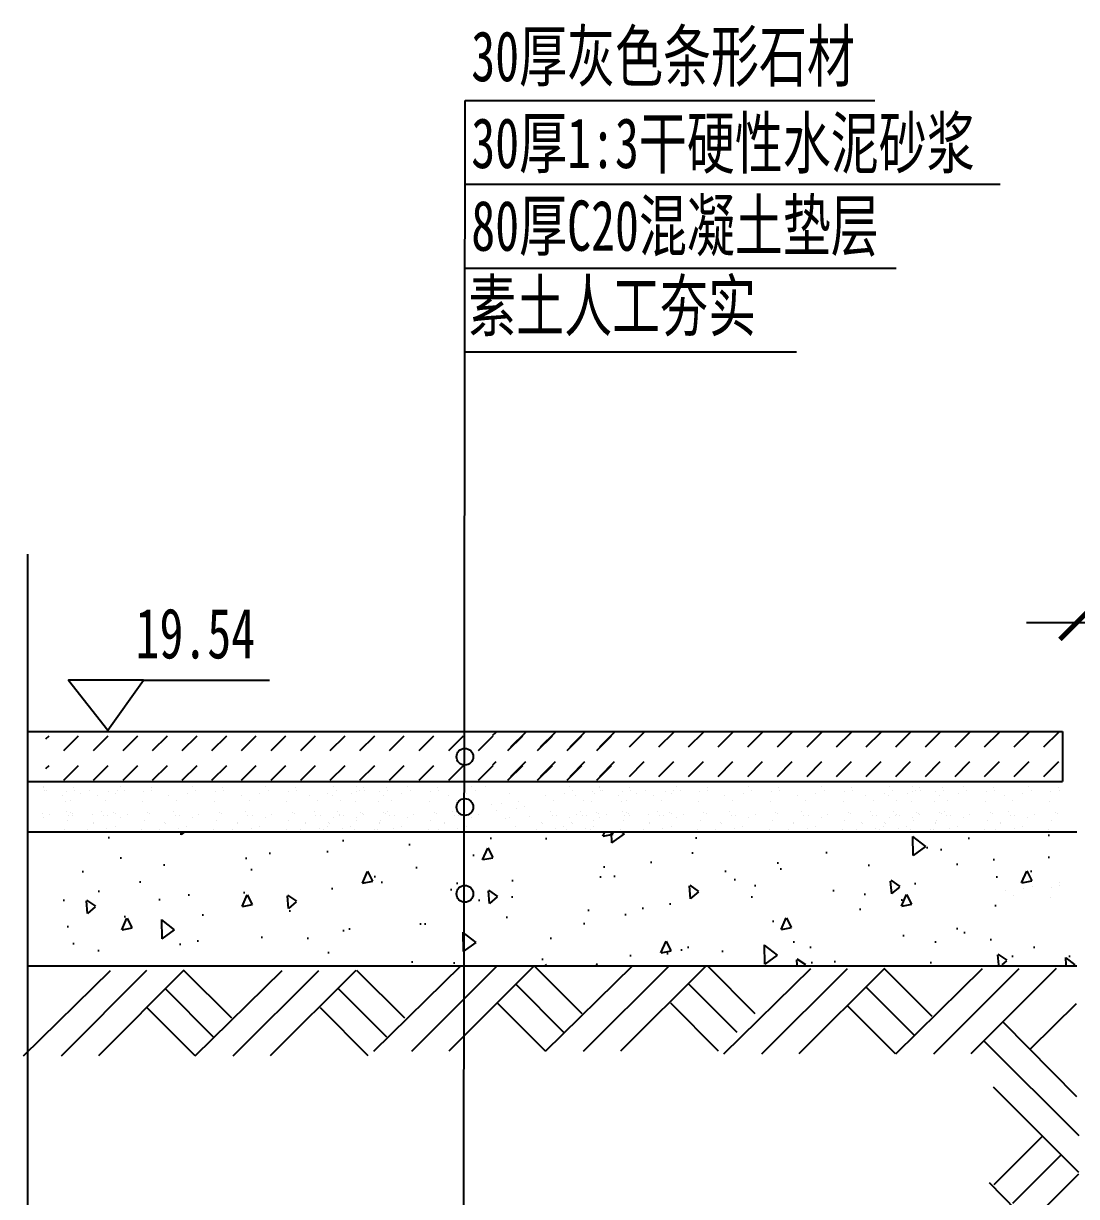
# Model space of a CAD drawing. Extents: x -1852 to 2348, y -1632 to 4031.
# Drawn here: x -1176 to -548, y 3293 to 3993 of the extents above; entities that cross this region are included whole.
import ezdxf

# ---------------------------------------------------------------- set-up
doc = ezdxf.new("R2010")
doc.units = 0
doc.header["$MEASUREMENT"] = 0
doc.layers.get('0').update_dxf_attribs({"linetype": 'CONTINUOUS'})
for name, color, linetype in [('LEVEL', 2, 'CONTINUOUS'), ('STAIR', 140, 'CONTINUOUS'), ('TEXT', 41, 'CONTINUOUS')]:
    doc.layers.add(name, color=color, linetype=linetype)
doc.styles.add('STYLE1', font='simsun.ttf', dxfattribs={"width": 0.7})
doc.styles.add('XREF1$0$STYLE3', font='simsun.ttf', dxfattribs={"width": 0.7})

# ---------------------------------------------------------------- blocks, each defined once
blk = doc.blocks.new('DI')
at = {"layer": 'STAIR'}
for p, q in [((-51.91, -51.04), (0, 0)), ((-29.24, -51.04), (21.82, 0.03)), ((43.91, 0.03), (-7.16, -51.04)), ((73.35, -51.04), (124.39, 0)), ((146.47, 0), (95.44, -51.04)), ((72.47, -28.63), (43.86, -0.02)), ((50.65, -51.04), (102.55, 0)), ((175.85, -28.63), (147.24, -0.02)), ((32.82, -11.06), (61.43, -39.67)), ((136.19, -11.06), (164.8, -39.67)), ((21.77, -22.11), (50.38, -50.72)), ((125.15, -22.11), (153.76, -50.72))]:
    blk.add_line(p, q, dxfattribs=at)
blk = doc.blocks.new('_ARCHTICK')
at = {"color": 0, "linetype": 'BYBLOCK', "const_width": 0.15}
blk.add_lwpolyline([(-0.5, -0.5), (0.5, 0.5)], dxfattribs=at)

msp = doc.modelspace()

# ---------------------------------------------------------------- hatches: boundary and pattern name
at = {"layer": 'STAIR', "linetype": 'CONTINUOUS'}
h = msp.add_hatch(dxfattribs=at)
h.set_pattern_fill('DASH', color=256, scale=100, angle=45, style=0)
h.set_pattern_definition([(45, (-107863945.436, -19142028.943), (2e-15, 17.6776695297), [12.5, -12.5])])
h.paths.add_polyline_path([(-822.88, 3538.16), (-822.88, 3568.16), (-1162.88, 3568.16), (-1162.88, 3538.16)])
h = msp.add_hatch(dxfattribs=at)
h.set_pattern_fill('DASH', color=256, scale=100, angle=45, style=0)
h.set_pattern_definition([(45, (-107863678.493, -19142026.74), (2e-15, 17.6776695297), [12.5, -12.5])])
h.paths.add_polyline_path([(-555.94, 3540.36), (-555.94, 3570.36), (-895.94, 3570.36), (-895.94, 3540.36)])
at = {"layer": 'STAIR'}
h = msp.add_hatch(dxfattribs=at)
h.set_pattern_fill('AR-CONC', color=256, scale=0.4, angle=45, style=0)
h.set_pattern_definition([(95, (41815.04, -14470.51), (56.03786, 47.02135), [7.62, -83.82]), (40, (41815.04, -14470.51), (-64.00716, 44.0708), [6.096, -67.056]), (145.451, (41819.71, -14466.59), (-7.96886, 91.0921), [6.476, -71.236]), (91.1842, (41800.67, -14456.14), (88.5641, 64.78137), [11.43, -125.73]), (141.6356, (41808.05, -14450.74), (-2.83446, 137.13057), [9.714, -106.854]), (36.184, (41800.67, -14456.14), (-2.83423, 137.13055), [9.144, -100.584]), (66, (41811.45, -14452.55), (71.80822, 13.95811), [7.62, -83.82]), (11, (41811.45, -14452.55), (-34.61597, 69.57648), [6.096, -67.056]), (116.4514, (41817.434, -14451.384), (37.19202, 83.53458), [6.476, -71.236]), (82.5, (41815.042, -14470.508), (-23.042188, 24.789365), [0, -66.2432, 0, -68.072, 0, -67.31]), (52.5, (41815.042, -14470.508), (-9.43589, 47.2348), [0, -38.8112, 0, -64.7192, 0, -25.654]), (12.5, (41799.02, -14486.53), (39.971145, 36.730478), [0, -25.4, 0, -79.248, 0, -105.156]), (2.5, (41791.837, -14493.713), (34.70556, 49.088957), [0, -33.02, 0, -52.6288, 0, -74.676])])
h.paths.add_polyline_path([(-1160.38, 3510.3), (-547.91, 3510.3), (-547.91, 3430.95), (-1160.38, 3430.95)])

# ---------------------------------------------------------------- linework, layer by layer
at = {"color": 40, "linetype": 'BYBLOCK'}
for p, q in [((-577.47, 3635.25), (-217.47, 3635.25)), ((-1104.7, 3600.91), (-1029.36, 3600.91))]:
    msp.add_line(p, q, dxfattribs=at)
msp.add_lwpolyline([(-1104.7, 3600.91), (-1149.5, 3600.91), (-1125.97, 3571.14)], close=True, dxfattribs=at)
at = {"layer": 'LEVEL', "linetype": 'CONTINUOUS'}
for p, q in [((-1173.98, 3570.36), (-555.94, 3570.36)), ((-555.94, 3570.36), (-555.94, 3540.36)), ((-1173.98, 3540.36), (-555.94, 3540.36)), ((-1173.98, 3510.36), (-547.47, 3510.36)), ((-1173.98, 3430.36), (-547.47, 3430.36))]:
    msp.add_line(p, q, dxfattribs=at)
for centre in [(-912.77, 3555.23), (-912.77, 3525.2), (-912.77, 3473.39)]:
    msp.add_circle(centre, 5, dxfattribs=at)
at = {"layer": 'STAIR', "linetype": 'CONTINUOUS'}
for p, q in [((-1173.98, 3676.03), (-1173.98, 2978.23)), ((-1164.44, 3537.65), (-1164.44, 3537.65)), ((-1164.27, 3537.02), (-1164.27, 3537.02)), ((-1146.34, 3537.02), (-1146.34, 3537.02)), ((-1118.23, 3537.65), (-1118.23, 3537.65)), ((-1100.13, 3537.02), (-1100.13, 3537.02)), ((-1075.47, 3537.65), (-1075.47, 3537.65)), ((-1057.37, 3537.02), (-1057.37, 3537.02)), ((-1032.02, 3537.65), (-1032.02, 3537.65)), ((-1013.91, 3537.02), (-1013.91, 3537.02)), ((-991.33, 3537.65), (-991.33, 3537.65)), ((-977.53, 3537.65), (-977.53, 3537.65)), ((-973.22, 3537.02), (-973.22, 3537.02)), ((-959.43, 3537.02), (-959.43, 3537.02)), ((-947.19, 3537.65), (-947.19, 3537.65)), ((-929.08, 3537.02), (-929.08, 3537.02)), ((-908.56, 3537.65), (-908.56, 3537.65)), ((-900.64, 3537.28), (-900.64, 3537.28)), ((-850.35, 3537.65), (-850.35, 3537.65)), ((-832.42, 3537.65), (-832.42, 3537.65)), ((-832.25, 3537.02), (-832.25, 3537.02)), ((-814.31, 3537.02), (-814.31, 3537.02)), ((-786.21, 3537.65), (-786.21, 3537.65)), ((-768.1, 3537.02), (-768.1, 3537.02)), ((-743.45, 3537.65), (-743.45, 3537.65)), ((-725.34, 3537.02), (-725.34, 3537.02)), ((-700, 3537.65), (-700, 3537.65)), ((-681.89, 3537.02), (-681.89, 3537.02)), ((-659.3, 3537.65), (-659.3, 3537.65)), ((-645.51, 3537.65), (-645.51, 3537.65)), ((-641.2, 3537.02), (-641.2, 3537.02)), ((-627.4, 3537.02), (-627.4, 3537.02)), ((-615.16, 3537.65), (-615.16, 3537.65)), ((-597.06, 3537.02), (-597.06, 3537.02)), ((-576.54, 3537.65), (-576.54, 3537.65)), ((-558.43, 3537.02), (-558.43, 3537.02)), ((-1163.85, 3535.35), (-1163.85, 3535.35)), ((-1162.39, 3535.13), (-1162.39, 3535.13)), ((-1153.06, 3532.2), (-1153.06, 3532.2)), ((-1150.8, 3534.27), (-1150.8, 3534.27)), ((-1148.22, 3529.18), (-1148.22, 3529.18)), ((-1145.91, 3535.35), (-1145.91, 3535.35)), ((-1142.12, 3533.49), (-1142.12, 3533.49)), ((-1136.87, 3535.13), (-1136.87, 3535.13)), ((-1132.37, 3532.2), (-1132.37, 3532.2)), ((-1127.53, 3529.18), (-1127.53, 3529.18)), ((-1125.28, 3534.27), (-1125.28, 3534.27)), ((-1121.43, 3533.49), (-1121.43, 3533.49)), ((-1120.39, 3535.35), (-1120.39, 3535.35)), ((-1116.18, 3535.13), (-1116.18, 3535.13)), ((-1104.59, 3534.27), (-1104.59, 3534.27)), ((-1099.7, 3535.35), (-1099.7, 3535.35)), ((-1089.61, 3532.2), (-1089.61, 3532.2)), ((-1084.77, 3529.18), (-1084.77, 3529.18)), ((-1078.67, 3533.49), (-1078.67, 3533.49)), ((-1073.42, 3535.13), (-1073.42, 3535.13)), ((-1061.82, 3534.27), (-1061.82, 3534.27)), ((-1056.94, 3535.35), (-1056.94, 3535.35)), ((-1046.16, 3532.2), (-1046.16, 3532.2)), ((-1041.32, 3529.18), (-1041.32, 3529.18)), ((-1035.22, 3533.49), (-1035.22, 3533.49)), ((-1029.97, 3535.13), (-1029.97, 3535.13)), ((-1018.37, 3534.27), (-1018.37, 3534.27)), ((-1013.49, 3535.35), (-1013.49, 3535.35)), ((-1005.47, 3532.2), (-1005.47, 3532.2)), ((-1000.62, 3529.18), (-1000.62, 3529.18)), ((-994.52, 3533.49), (-994.52, 3533.49)), ((-991.67, 3532.2), (-991.67, 3532.2)), ((-989.28, 3535.13), (-989.28, 3535.13)), ((-986.83, 3529.18), (-986.83, 3529.18)), ((-980.73, 3533.49), (-980.73, 3533.49)), ((-977.68, 3534.27), (-977.68, 3534.27)), ((-975.48, 3535.13), (-975.48, 3535.13)), ((-972.8, 3535.35), (-972.8, 3535.35)), ((-963.89, 3534.27), (-963.89, 3534.27)), ((-961.33, 3532.2), (-961.33, 3532.2)), ((-959, 3535.35), (-959, 3535.35)), ((-956.48, 3529.18), (-956.48, 3529.18)), ((-950.38, 3533.49), (-950.38, 3533.49)), ((-945.13, 3535.13), (-945.13, 3535.13)), ((-933.54, 3534.27), (-933.54, 3534.27)), ((-928.66, 3535.35), (-928.66, 3535.35)), ((-922.7, 3532.2), (-922.7, 3532.2)), ((-917.86, 3529.18), (-917.86, 3529.18)), ((-911.76, 3533.49), (-911.76, 3533.49)), ((-906.51, 3535.13), (-906.51, 3535.13)), ((-885.86, 3533.55), (-885.86, 3533.55)), ((-864.49, 3532.2), (-864.49, 3532.2)), ((-859.65, 3529.18), (-859.65, 3529.18)), ((-853.55, 3533.49), (-853.55, 3533.49)), ((-848.3, 3535.13), (-848.3, 3535.13)), ((-846.56, 3532.2), (-846.56, 3532.2)), ((-841.72, 3529.18), (-841.72, 3529.18)), ((-836.7, 3534.27), (-836.7, 3534.27)), ((-835.62, 3533.49), (-835.62, 3533.49)), ((-831.82, 3535.35), (-831.82, 3535.35)), ((-830.37, 3535.13), (-830.37, 3535.13)), ((-821.04, 3532.2), (-821.04, 3532.2)), ((-818.77, 3534.27), (-818.77, 3534.27)), ((-816.2, 3529.18), (-816.2, 3529.18)), ((-813.89, 3535.35), (-813.89, 3535.35)), ((-810.1, 3533.49), (-810.1, 3533.49)), ((-804.85, 3535.13), (-804.85, 3535.13)), ((-800.35, 3532.2), (-800.35, 3532.2)), ((-795.51, 3529.18), (-795.51, 3529.18)), ((-793.25, 3534.27), (-793.25, 3534.27)), ((-789.41, 3533.49), (-789.41, 3533.49)), ((-788.37, 3535.35), (-788.37, 3535.35)), ((-784.16, 3535.13), (-784.16, 3535.13)), ((-772.56, 3534.27), (-772.56, 3534.27)), ((-767.68, 3535.35), (-767.68, 3535.35)), ((-757.59, 3532.2), (-757.59, 3532.2)), ((-752.74, 3529.18), (-752.74, 3529.18)), ((-746.64, 3533.49), (-746.64, 3533.49)), ((-741.4, 3535.13), (-741.4, 3535.13)), ((-729.8, 3534.27), (-729.8, 3534.27)), ((-724.92, 3535.35), (-724.92, 3535.35)), ((-714.14, 3532.2), (-714.14, 3532.2)), ((-709.29, 3529.18), (-709.29, 3529.18)), ((-703.19, 3533.49), (-703.19, 3533.49)), ((-697.94, 3535.13), (-697.94, 3535.13)), ((-686.35, 3534.27), (-686.35, 3534.27)), ((-681.47, 3535.35), (-681.47, 3535.35)), ((-673.44, 3532.2), (-673.44, 3532.2)), ((-668.6, 3529.18), (-668.6, 3529.18)), ((-662.5, 3533.49), (-662.5, 3533.49)), ((-659.65, 3532.2), (-659.65, 3532.2)), ((-657.25, 3535.13), (-657.25, 3535.13)), ((-654.81, 3529.18), (-654.81, 3529.18)), ((-648.71, 3533.49), (-648.71, 3533.49)), ((-645.66, 3534.27), (-645.66, 3534.27)), ((-643.46, 3535.13), (-643.46, 3535.13)), ((-640.78, 3535.35), (-640.78, 3535.35)), ((-631.86, 3534.27), (-631.86, 3534.27)), ((-629.3, 3532.2), (-629.3, 3532.2)), ((-626.98, 3535.35), (-626.98, 3535.35)), ((-624.46, 3529.18), (-624.46, 3529.18)), ((-618.36, 3533.49), (-618.36, 3533.49)), ((-613.11, 3535.13), (-613.11, 3535.13)), ((-601.52, 3534.27), (-601.52, 3534.27)), ((-596.63, 3535.35), (-596.63, 3535.35)), ((-590.68, 3532.2), (-590.68, 3532.2)), ((-585.84, 3529.18), (-585.84, 3529.18)), ((-579.74, 3533.49), (-579.74, 3533.49)), ((-574.49, 3535.13), (-574.49, 3535.13)), ((-562.89, 3534.27), (-562.89, 3534.27)), ((-558.01, 3535.35), (-558.01, 3535.35)), ((-1151.42, 3528.52), (-1151.42, 3528.52)), ((-1150.46, 3522.62), (-1150.46, 3522.62)), ((-1148.32, 3521.95), (-1148.32, 3521.95)), ((-1129.77, 3522.62), (-1129.77, 3522.62)), ((-1122.8, 3521.95), (-1122.8, 3521.95)), ((-1105.21, 3528.52), (-1105.21, 3528.52)), ((-1102.11, 3521.95), (-1102.11, 3521.95)), ((-1087.01, 3522.62), (-1087.01, 3522.62)), ((-1062.45, 3528.52), (-1062.45, 3528.52)), ((-1059.35, 3521.95), (-1059.35, 3521.95)), ((-1043.56, 3522.62), (-1043.56, 3522.62)), ((-1019, 3528.52), (-1019, 3528.52)), ((-1015.9, 3521.95), (-1015.9, 3521.95)), ((-1002.86, 3522.62), (-1002.86, 3522.62)), ((-989.07, 3522.62), (-989.07, 3522.62)), ((-978.3, 3528.52), (-978.3, 3528.52)), ((-975.21, 3521.95), (-975.21, 3521.95)), ((-964.51, 3528.52), (-964.51, 3528.52)), ((-961.41, 3521.95), (-961.41, 3521.95)), ((-958.72, 3522.62), (-958.72, 3522.62)), ((-934.16, 3528.52), (-934.16, 3528.52)), ((-931.06, 3521.95), (-931.06, 3521.95)), ((-920.1, 3522.62), (-920.1, 3522.62)), ((-896.83, 3526.63), (-896.83, 3526.63)), ((-894.04, 3522.88), (-894.04, 3522.88)), ((-890.85, 3527.04), (-890.85, 3527.04)), ((-882.1, 3524.2), (-882.1, 3524.2)), ((-880.78, 3528.52), (-880.78, 3528.52)), ((-877.22, 3525.29), (-877.22, 3525.29)), ((-861.89, 3522.62), (-861.89, 3522.62)), ((-843.96, 3522.62), (-843.96, 3522.62)), ((-837.33, 3528.52), (-837.33, 3528.52)), ((-834.23, 3521.95), (-834.23, 3521.95)), ((-819.4, 3528.52), (-819.4, 3528.52)), ((-818.44, 3522.62), (-818.44, 3522.62)), ((-816.3, 3521.95), (-816.3, 3521.95)), ((-797.75, 3522.62), (-797.75, 3522.62)), ((-790.78, 3521.95), (-790.78, 3521.95)), ((-773.19, 3528.52), (-773.19, 3528.52)), ((-770.09, 3521.95), (-770.09, 3521.95)), ((-754.98, 3522.62), (-754.98, 3522.62)), ((-730.43, 3528.52), (-730.43, 3528.52)), ((-727.33, 3521.95), (-727.33, 3521.95)), ((-711.53, 3522.62), (-711.53, 3522.62)), ((-686.97, 3528.52), (-686.97, 3528.52)), ((-683.87, 3521.95), (-683.87, 3521.95)), ((-670.84, 3522.62), (-670.84, 3522.62)), ((-657.05, 3522.62), (-657.05, 3522.62)), ((-646.28, 3528.52), (-646.28, 3528.52)), ((-643.18, 3521.95), (-643.18, 3521.95)), ((-632.49, 3528.52), (-632.49, 3528.52)), ((-629.39, 3521.95), (-629.39, 3521.95)), ((-626.7, 3522.62), (-626.7, 3522.62)), ((-602.14, 3528.52), (-602.14, 3528.52)), ((-599.04, 3521.95), (-599.04, 3521.95)), ((-588.08, 3522.62), (-588.08, 3522.62)), ((-563.52, 3528.52), (-563.52, 3528.52)), ((-560.42, 3521.95), (-560.42, 3521.95)), ((-1164.95, 3521.07), (-1164.95, 3521.07)), ((-1164.51, 3519.02), (-1164.51, 3519.02)), ((-1160.51, 3520.48), (-1160.51, 3520.48)), ((-1150.32, 3517.19), (-1150.32, 3517.19)), ((-1149.28, 3519.86), (-1149.28, 3519.86)), ((-1147.02, 3521.07), (-1147.02, 3521.07)), ((-1146.78, 3519.97), (-1146.78, 3519.97)), ((-1134.99, 3520.48), (-1134.99, 3520.48)), ((-1134.76, 3516.11), (-1134.76, 3516.11)), ((-1134.59, 3515.34), (-1134.59, 3515.34)), ((-1128.59, 3519.86), (-1128.59, 3519.86)), ((-1126.09, 3519.97), (-1126.09, 3519.97)), ((-1121.5, 3521.07), (-1121.5, 3521.07)), ((-1118.3, 3519.02), (-1118.3, 3519.02)), ((-1114.3, 3520.48), (-1114.3, 3520.48)), ((-1104.11, 3517.19), (-1104.11, 3517.19)), ((-1100.81, 3521.07), (-1100.81, 3521.07)), ((-1092, 3516.11), (-1092, 3516.11)), ((-1091.83, 3515.34), (-1091.83, 3515.34)), ((-1085.82, 3519.86), (-1085.82, 3519.86)), ((-1083.33, 3519.97), (-1083.33, 3519.97)), ((-1075.54, 3519.02), (-1075.54, 3519.02)), ((-1071.54, 3520.48), (-1071.54, 3520.48)), ((-1061.35, 3517.19), (-1061.35, 3517.19)), ((-1058.05, 3521.07), (-1058.05, 3521.07)), ((-1048.55, 3516.11), (-1048.55, 3516.11)), ((-1048.38, 3515.34), (-1048.38, 3515.34)), ((-1042.37, 3519.86), (-1042.37, 3519.86)), ((-1039.88, 3519.97), (-1039.88, 3519.97)), ((-1032.09, 3519.02), (-1032.09, 3519.02)), ((-1028.09, 3520.48), (-1028.09, 3520.48)), ((-1017.9, 3517.19), (-1017.9, 3517.19)), ((-1014.6, 3521.07), (-1014.6, 3521.07)), ((-1007.86, 3516.11), (-1007.86, 3516.11)), ((-1007.69, 3515.34), (-1007.69, 3515.34)), ((-1001.68, 3519.86), (-1001.68, 3519.86)), ((-999.18, 3519.97), (-999.18, 3519.97)), ((-994.06, 3516.11), (-994.06, 3516.11)), ((-993.89, 3515.34), (-993.89, 3515.34)), ((-991.4, 3519.02), (-991.4, 3519.02)), ((-987.89, 3519.86), (-987.89, 3519.86)), ((-987.39, 3520.48), (-987.39, 3520.48)), ((-985.39, 3519.97), (-985.39, 3519.97)), ((-977.6, 3519.02), (-977.6, 3519.02)), ((-977.21, 3517.19), (-977.21, 3517.19)), ((-973.91, 3521.07), (-973.91, 3521.07)), ((-973.6, 3520.48), (-973.6, 3520.48)), ((-963.71, 3516.11), (-963.71, 3516.11)), ((-963.54, 3515.34), (-963.54, 3515.34)), ((-963.41, 3517.19), (-963.41, 3517.19)), ((-960.11, 3521.07), (-960.11, 3521.07)), ((-957.54, 3519.86), (-957.54, 3519.86)), ((-955.04, 3519.97), (-955.04, 3519.97)), ((-947.26, 3519.02), (-947.26, 3519.02)), ((-943.25, 3520.48), (-943.25, 3520.48)), ((-933.06, 3517.19), (-933.06, 3517.19)), ((-929.77, 3521.07), (-929.77, 3521.07)), ((-925.09, 3516.11), (-925.09, 3516.11)), ((-924.92, 3515.34), (-924.92, 3515.34)), ((-918.92, 3519.86), (-918.92, 3519.86)), ((-916.42, 3519.97), (-916.42, 3519.97)), ((-908.63, 3519.02), (-908.63, 3519.02)), ((-904.63, 3520.48), (-904.63, 3520.48)), ((-888.48, 3518.65), (-888.48, 3518.65)), ((-885.98, 3518.76), (-885.98, 3518.76)), ((-874.19, 3519.27), (-874.19, 3519.27)), ((-866.88, 3516.11), (-866.88, 3516.11)), ((-866.71, 3515.34), (-866.71, 3515.34)), ((-860.71, 3519.86), (-860.71, 3519.86)), ((-858.21, 3519.97), (-858.21, 3519.97)), ((-850.42, 3519.02), (-850.42, 3519.02)), ((-848.95, 3516.11), (-848.95, 3516.11)), ((-848.78, 3515.34), (-848.78, 3515.34)), ((-846.42, 3520.48), (-846.42, 3520.48)), ((-842.77, 3519.86), (-842.77, 3519.86)), ((-840.28, 3519.97), (-840.28, 3519.97)), ((-836.23, 3517.19), (-836.23, 3517.19)), ((-832.93, 3521.07), (-832.93, 3521.07)), ((-832.49, 3519.02), (-832.49, 3519.02)), ((-828.49, 3520.48), (-828.49, 3520.48)), ((-818.3, 3517.19), (-818.3, 3517.19)), ((-817.25, 3519.86), (-817.25, 3519.86)), ((-815, 3521.07), (-815, 3521.07)), ((-814.76, 3519.97), (-814.76, 3519.97)), ((-802.97, 3520.48), (-802.97, 3520.48)), ((-802.74, 3516.11), (-802.74, 3516.11)), ((-802.57, 3515.34), (-802.57, 3515.34)), ((-796.56, 3519.86), (-796.56, 3519.86)), ((-794.07, 3519.97), (-794.07, 3519.97)), ((-789.48, 3521.07), (-789.48, 3521.07)), ((-786.28, 3519.02), (-786.28, 3519.02)), ((-782.28, 3520.48), (-782.28, 3520.48)), ((-772.09, 3517.19), (-772.09, 3517.19)), ((-768.79, 3521.07), (-768.79, 3521.07)), ((-759.98, 3516.11), (-759.98, 3516.11)), ((-759.81, 3515.34), (-759.81, 3515.34)), ((-753.8, 3519.86), (-753.8, 3519.86)), ((-751.3, 3519.97), (-751.3, 3519.97)), ((-743.52, 3519.02), (-743.52, 3519.02)), ((-739.52, 3520.48), (-739.52, 3520.48)), ((-729.33, 3517.19), (-729.33, 3517.19)), ((-726.03, 3521.07), (-726.03, 3521.07)), ((-716.52, 3516.11), (-716.52, 3516.11)), ((-716.36, 3515.34), (-716.36, 3515.34)), ((-710.35, 3519.86), (-710.35, 3519.86)), ((-707.85, 3519.97), (-707.85, 3519.97)), ((-700.07, 3519.02), (-700.07, 3519.02)), ((-696.06, 3520.48), (-696.06, 3520.48)), ((-685.88, 3517.19), (-685.88, 3517.19)), ((-682.58, 3521.07), (-682.58, 3521.07)), ((-675.83, 3516.11), (-675.83, 3516.11)), ((-675.66, 3515.34), (-675.66, 3515.34)), ((-669.66, 3519.86), (-669.66, 3519.86)), ((-667.16, 3519.97), (-667.16, 3519.97)), ((-662.04, 3516.11), (-662.04, 3516.11)), ((-661.87, 3515.34), (-661.87, 3515.34)), ((-659.37, 3519.02), (-659.37, 3519.02)), ((-655.86, 3519.86), (-655.86, 3519.86)), ((-655.37, 3520.48), (-655.37, 3520.48)), ((-653.37, 3519.97), (-653.37, 3519.97)), ((-645.58, 3519.02), (-645.58, 3519.02)), ((-645.18, 3517.19), (-645.18, 3517.19)), ((-641.88, 3521.07), (-641.88, 3521.07)), ((-641.58, 3520.48), (-641.58, 3520.48)), ((-631.69, 3516.11), (-631.69, 3516.11)), ((-631.52, 3515.34), (-631.52, 3515.34)), ((-631.39, 3517.19), (-631.39, 3517.19)), ((-628.09, 3521.07), (-628.09, 3521.07)), ((-625.52, 3519.86), (-625.52, 3519.86)), ((-623.02, 3519.97), (-623.02, 3519.97)), ((-615.23, 3519.02), (-615.23, 3519.02)), ((-611.23, 3520.48), (-611.23, 3520.48)), ((-601.04, 3517.19), (-601.04, 3517.19)), ((-597.74, 3521.07), (-597.74, 3521.07)), ((-593.07, 3516.11), (-593.07, 3516.11)), ((-592.9, 3515.34), (-592.9, 3515.34)), ((-586.89, 3519.86), (-586.89, 3519.86)), ((-584.4, 3519.97), (-584.4, 3519.97)), ((-576.61, 3519.02), (-576.61, 3519.02)), ((-572.61, 3520.48), (-572.61, 3520.48)), ((-562.42, 3517.19), (-562.42, 3517.19)), ((-559.12, 3521.07), (-559.12, 3521.07)), ((-1152.01, 3511.69), (-1152.01, 3511.69)), ((-1137.96, 3511.95), (-1137.96, 3511.95)), ((-1126.57, 3512.21), (-1126.57, 3512.21)), ((-1121.68, 3513.29), (-1121.68, 3513.29)), ((-1105.8, 3511.69), (-1105.8, 3511.69)), ((-1095.19, 3511.95), (-1095.19, 3511.95)), ((-1083.8, 3512.21), (-1083.8, 3512.21)), ((-1078.92, 3513.29), (-1078.92, 3513.29)), ((-1063.04, 3511.69), (-1063.04, 3511.69)), ((-1051.74, 3511.95), (-1051.74, 3511.95)), ((-1040.35, 3512.21), (-1040.35, 3512.21)), ((-1035.47, 3513.29), (-1035.47, 3513.29)), ((-1019.59, 3511.69), (-1019.59, 3511.69)), ((-1011.05, 3511.95), (-1011.05, 3511.95)), ((-999.66, 3512.21), (-999.66, 3512.21)), ((-997.26, 3511.95), (-997.26, 3511.95)), ((-994.78, 3513.29), (-994.78, 3513.29)), ((-985.87, 3512.21), (-985.87, 3512.21)), ((-980.99, 3513.29), (-980.99, 3513.29)), ((-978.89, 3511.69), (-978.89, 3511.69)), ((-966.91, 3511.95), (-966.91, 3511.95)), ((-965.1, 3511.69), (-965.1, 3511.69)), ((-955.52, 3512.21), (-955.52, 3512.21)), ((-950.64, 3513.29), (-950.64, 3513.29)), ((-934.75, 3511.69), (-934.75, 3511.69)), ((-928.29, 3511.95), (-928.29, 3511.95)), ((-916.9, 3512.21), (-916.9, 3512.21)), ((-912.01, 3513.29), (-912.01, 3513.29)), ((-898.96, 3510.52), (-898.96, 3510.52)), ((-882.76, 3513.45), (-882.76, 3513.45)), ((-870.08, 3511.95), (-870.08, 3511.95)), ((-858.68, 3512.21), (-858.68, 3512.21)), ((-853.8, 3513.29), (-853.8, 3513.29)), ((-852.14, 3511.95), (-852.14, 3511.95)), ((-840.75, 3512.21), (-840.75, 3512.21)), ((-837.92, 3511.69), (-837.92, 3511.69)), ((-835.87, 3513.29), (-835.87, 3513.29)), ((-819.99, 3511.69), (-819.99, 3511.69)), ((-805.93, 3511.95), (-805.93, 3511.95)), ((-794.54, 3512.21), (-794.54, 3512.21)), ((-789.66, 3513.29), (-789.66, 3513.29)), ((-773.78, 3511.69), (-773.78, 3511.69)), ((-763.17, 3511.95), (-763.17, 3511.95)), ((-751.78, 3512.21), (-751.78, 3512.21)), ((-746.9, 3513.29), (-746.9, 3513.29)), ((-731.01, 3511.69), (-731.01, 3511.69)), ((-719.72, 3511.95), (-719.72, 3511.95)), ((-708.33, 3512.21), (-708.33, 3512.21)), ((-703.45, 3513.29), (-703.45, 3513.29)), ((-687.56, 3511.69), (-687.56, 3511.69)), ((-679.03, 3511.95), (-679.03, 3511.95)), ((-667.64, 3512.21), (-667.64, 3512.21)), ((-665.23, 3511.95), (-665.23, 3511.95)), ((-662.76, 3513.29), (-662.76, 3513.29)), ((-653.84, 3512.21), (-653.84, 3512.21)), ((-648.96, 3513.29), (-648.96, 3513.29)), ((-646.87, 3511.69), (-646.87, 3511.69)), ((-634.89, 3511.95), (-634.89, 3511.95)), ((-633.08, 3511.69), (-633.08, 3511.69)), ((-623.5, 3512.21), (-623.5, 3512.21)), ((-618.62, 3513.29), (-618.62, 3513.29)), ((-602.73, 3511.69), (-602.73, 3511.69)), ((-596.26, 3511.95), (-596.26, 3511.95)), ((-584.87, 3512.21), (-584.87, 3512.21)), ((-579.99, 3513.29), (-579.99, 3513.29)), ((-564.11, 3511.69), (-564.11, 3511.69)), ((-576.11, 3480.59), (-576.11, 3480.59)), ((-558.01, 3479.95), (-558.01, 3479.95)), ((-590.25, 3475.13), (-590.25, 3475.13)), ((-579.31, 3476.42), (-579.31, 3476.42)), ((-574.06, 3478.06), (-574.06, 3478.06)), ((-562.47, 3477.2), (-562.47, 3477.2)), ((-557.59, 3478.28), (-557.59, 3478.28)), ((-585.41, 3472.11), (-585.41, 3472.11)), ((-563.09, 3471.45), (-563.09, 3471.45))]:
    msp.add_line(p, q, dxfattribs=at)
at = {"layer": 'STAIR'}
for p, q in [((-758.13, 3377.87), (-706.22, 3428.91)), ((-735.46, 3377.87), (-684.4, 3428.93)), ((-662.31, 3428.93), (-713.38, 3377.87)), ((-633.75, 3400.28), (-662.36, 3428.89)), ((-655.57, 3377.87), (-603.67, 3428.91)), ((-632.87, 3377.87), (-581.83, 3428.91)), ((-559.75, 3428.91), (-610.78, 3377.87)), ((-673.41, 3417.84), (-644.8, 3389.23)), ((-684.45, 3406.8), (-655.84, 3378.19)), ((-574.83, 3381), (-547.69, 3408.04)), ((-591.31, 3396.71), (-547.69, 3352.44)), ((-602.66, 3385.38), (-546.2, 3329.08)), ((-546.2, 3306.99), (-597.24, 3358.03)), ((-568.31, 3328.32), (-596.92, 3299.71)), ((-557.26, 3317.27), (-585.87, 3288.66)), ((-574.83, 3277.62), (-546.22, 3306.23))]:
    msp.add_line(p, q, dxfattribs=at)
at = {"layer": 'TEXT', "linetype": 'CONTINUOUS'}
for p, q in [((-913.49, 3286.03), (-912.62, 3946.87)), ((-912.62, 3946.87), (-668.06, 3946.87)), ((-912.67, 3896.87), (-593.17, 3896.87)), ((-912.43, 3846.87), (-655.32, 3846.87)), ((-912.43, 3796.87), (-714.71, 3796.87))]:
    msp.add_line(p, q, dxfattribs=at)

# ---------------------------------------------------------------- block references
at = {"color": 40, "linetype": 'BYBLOCK', "xscale": 20, "yscale": 20, "zscale": 20, "rotation": 180}
msp.add_blockref('_ARCHTICK', (-547.47, 3635.25), dxfattribs=at)
at = {"layer": 'STAIR'}
for p in [(-1124.44, 3427.73), (-915.26, 3430.45)]:
    msp.add_blockref('DI', p, dxfattribs=at)
at = {"layer": 'STAIR', "rotation": 270}
msp.add_blockref('DI', (-548.77, 3249.28), dxfattribs=at)

# ---------------------------------------------------------------- texts
at = {"color": 41, "linetype": 'BYBLOCK', "insert": (-1073.73, 3628.66), "char_height": 30, "attachment_point": 5, "style": 'XREF1$0$STYLE3'}
msp.add_mtext('19.54', dxfattribs=at)
at = {"layer": 'TEXT', "linetype": 'CONTINUOUS', "style": 'STYLE1', "width": 0.7}
for s, p in [('30厚灰色条形石材', (-908.97, 3958.36)), ('30厚1:3干硬性水泥砂浆', (-908.97, 3906.53)), ('80厚C20混凝土垫层', (-908.97, 3857.2)), ('素土人工夯实', (-910.78, 3809.35))]:
    msp.add_text(s, height=30, dxfattribs=at).set_placement(p)

doc.saveas('drawing.dxf')
